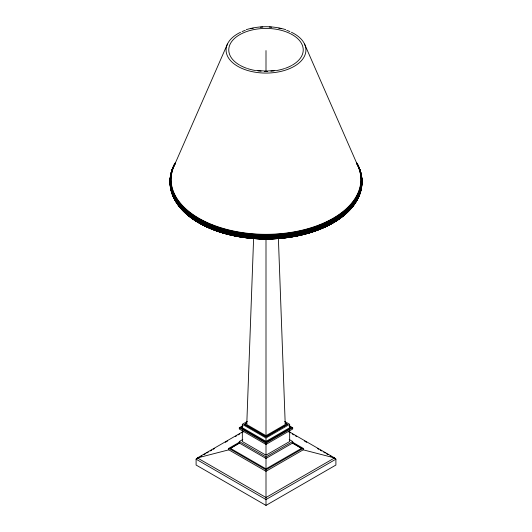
<?xml version="1.0" encoding="UTF-8"?>
<svg xmlns="http://www.w3.org/2000/svg" width="532" height="532" viewBox="0 0 532 532"><rect width="100%" height="100%" fill="white"/><g stroke="black" fill="none" stroke-linecap="round" stroke-linejoin="round"><path stroke-width="0.8" d="M253.611 238.403L246.762 424.569L266 435.681L285.238 424.569L278.389 238.403M174.33 165.372L227.437 44.063M289.182 439.492L292.7 441.52L292.7 443.003L301.564 448.343L266 468.878L230.436 448.343L239.3 443.003L239.3 441.52L242.818 439.492M284.647 421.404L289.667 424.303L289.667 427.735L266 441.4L242.333 427.735L242.333 424.303L247.353 421.404M265.288 436.493L244.634 424.569L246.775 423.066M289.182 425.706L292.7 427.735L292.7 429.011L266 444.426L239.3 429.011L239.3 427.735L242.818 425.706M244.634 424.569L246.775 423.339M242.845 426.518L240.737 427.735L266 442.318L291.263 427.735L289.155 426.518M243.144 431.538L197.439 457.926L196.102 459.189L196.102 465.041L266 505.4L335.898 465.041L335.898 459.189L334.562 457.926L288.856 431.538M198.955 457.547L196.102 459.189L266 499.548L335.898 459.189L333.045 457.547M200.378 456.722L201.808 455.897M203.942 454.661L205.372 453.836M206.795 453.011L208.225 452.193M210.366 450.956L211.789 450.132M213.219 449.307L214.642 448.483M225.342 442.305L227.483 441.075M235.33 436.539L236.753 435.721M238.183 434.897L239.606 434.072M241.747 432.835L243.177 432.011M228.807 449.826L197.439 457.926L266 497.513L334.562 457.926L303.193 449.826L266 471.299L228.807 449.826L228.807 448.343L239.533 442.152M230.436 448.343L239.686 443.01M244.634 424.303L266 436.639L287.366 424.303L266.712 436.493M242.333 424.303L266 437.969L289.667 424.303M239.3 427.735L266 443.149L292.7 427.735M242.333 430.574L242.333 441.52L266 455.186L289.667 441.52L289.667 430.574M239.3 441.52L266 456.935L292.7 441.52M292.7 443.003L266 458.418L239.3 443.003M228.807 448.343L266 469.816L303.193 448.343L303.193 449.826M246.263 29.652C259.071 25.729 272.929 25.729 285.737 29.652M275.776 70.37L266 71.115L256.225 70.37M285.225 423.066L287.366 424.303M285.225 423.339L287.366 424.569M288.823 432.011L290.253 432.835M292.394 434.072L293.817 434.897M295.247 435.721L296.67 436.539M304.517 441.075L306.658 442.305M317.358 448.483L318.781 449.307M320.211 450.132L321.634 450.956M323.775 452.193L325.205 453.011M326.628 453.836L328.058 454.661M330.192 455.897L331.622 456.722M292.467 442.152L303.193 448.343M292.314 443.01L301.564 448.343M304.563 44.063L357.67 165.372M266 50.58L266 71.341M266 238.516L266 435.681M266 437.969L266 441.4M266 443.149L266 455.186M266 456.935L266 468.878M266 469.816L266 505.4M357.677 165.04A95.986 55.421 0 0 1 266 236.88A95.986 55.421 0 0 1 174.323 165.04M357.251 164.095A95.94 55.388 0 0 1 266 236.587A95.94 55.388 0 0 1 174.749 164.095M356.686 162.925A95.76 55.288 0 0 1 266 235.969A95.76 55.288 0 0 1 175.314 162.925M356.566 162.699A95.634 55.215 0 0 1 266 235.649A95.634 55.215 0 0 1 175.434 162.699M356.653 162.978A95.308 55.029 0 0 1 266 234.998A95.308 55.029 0 0 1 175.347 162.978M356.467 162.799A95.115 54.916 0 0 1 266 234.665A95.115 54.916 0 0 1 175.533 162.799M356.999 164.002A94.902 54.789 0 0 1 266 234.339A94.902 54.789 0 0 1 175.001 164.002M291.423 32.259A39.92 23.049 0 0 1 295.107 65.802A39.92 23.049 0 0 1 236.893 65.802A39.92 23.049 0 0 1 240.577 32.259M242.08 31.574A39.92 23.049 0 0 1 245.232 30.344M250.725 28.735A39.92 23.049 0 0 1 253.179 28.203M260.387 27.212A39.92 23.049 0 0 1 262.795 27.052M269.205 27.052A39.92 23.049 0 0 1 271.613 27.212M278.821 28.203A39.92 23.049 0 0 1 281.275 28.735M286.768 30.344A39.92 23.049 0 0 1 289.92 31.574M239.673 65.117A37.227 21.493 0 0 1 239.673 34.72A37.227 21.493 0 0 1 292.327 34.72A37.227 21.493 0 0 1 292.327 65.117M291.696 65.469A37.227 21.493 0 0 1 285.371 68.269M284.613 68.528A37.227 21.493 0 0 1 276.414 70.55M274.066 70.902A37.227 21.493 0 0 1 270.861 71.228M267.616 71.388A37.227 21.493 0 0 1 264.384 71.388M261.139 71.228A37.227 21.493 0 0 1 257.934 70.902M255.586 70.55A37.227 21.493 0 0 1 247.387 68.528M246.629 68.269A37.227 21.493 0 0 1 240.304 65.469M361.74 181.399A95.78 55.301 0 0 1 266 238.289A95.78 55.301 0 0 1 170.26 181.399M361.9 180.927A95.94 55.388 0 0 1 266 237.917A95.94 55.388 0 0 1 170.1 180.927M170.22 179.324A95.94 55.388 0 0 1 170.712 176.099M171.078 174.496A95.94 55.388 0 0 1 172.049 171.311M359.951 171.311A95.94 55.388 0 0 1 360.922 174.496M361.288 176.099A95.94 55.388 0 0 1 361.78 179.324M359.093 168.438A96.013 55.434 0 0 1 266 237.445A96.013 55.434 0 0 1 172.907 168.438M358.96 195.756A95.228 54.976 0 0 1 266 238.821A95.228 54.976 0 0 1 173.04 195.756M361.534 184.232A95.541 55.162 0 0 1 266 238.595A95.541 55.162 0 0 1 170.466 184.232M355.396 202.034A94.397 54.497 0 0 1 353.68 204.72M351.187 208.005A94.397 54.497 0 0 1 348.945 210.546M347.748 211.776A94.397 54.497 0 0 1 184.252 211.776M183.055 210.546A94.397 54.497 0 0 1 180.814 208.005M178.32 204.72A94.397 54.497 0 0 1 176.604 202.034M357.61 198.383A94.842 54.756 0 0 1 266 238.968A94.842 54.756 0 0 1 174.39 198.383M345.773 212.986A93.359 53.898 0 0 1 344.656 214.024M339.742 218.047A93.359 53.898 0 0 1 337.042 219.955M332.015 223.101A93.359 53.898 0 0 1 318.236 229.664M316.666 230.263A93.359 53.898 0 0 1 313.481 231.393M312.676 231.666A93.359 53.898 0 0 1 290.997 236.92M290.159 237.053A93.359 53.898 0 0 1 285.438 237.711M283.835 237.897A93.359 53.898 0 0 1 279.001 238.363M276.56 238.542A93.359 53.898 0 0 1 271.672 238.788M270.043 238.841A93.359 53.898 0 0 1 261.957 238.841M260.328 238.788A93.359 53.898 0 0 1 255.44 238.542M252.999 238.363A93.359 53.898 0 0 1 248.165 237.897M246.562 237.711A93.359 53.898 0 0 1 241.841 237.053M241.003 236.92A93.359 53.898 0 0 1 219.324 231.666M218.519 231.393A93.359 53.898 0 0 1 215.334 230.263M213.764 229.664A93.359 53.898 0 0 1 199.985 223.101M194.958 219.955A93.359 53.898 0 0 1 192.258 218.047M187.344 214.024A93.359 53.898 0 0 1 186.227 212.986M347.316 211.896A93.898 54.211 0 0 1 345.108 213.99M343.938 215.021A93.898 54.211 0 0 1 188.062 215.021M186.892 213.99A93.898 54.211 0 0 1 184.684 211.896M307.842 232.936A92.787 53.572 0 0 1 304.703 233.807M288.411 237.106A92.787 53.572 0 0 1 285.152 237.538M281.029 237.984A92.787 53.572 0 0 1 278.529 238.203M274.346 238.476A92.787 53.572 0 0 1 271.832 238.589M260.168 238.589A92.787 53.572 0 0 1 257.654 238.476M253.471 238.203A92.787 53.572 0 0 1 250.971 237.984M246.848 237.538A92.787 53.572 0 0 1 243.59 237.106M227.297 233.807A92.787 53.572 0 0 1 224.158 232.936M266 236.281A95.86 55.341 0 0 0 357.178 163.849A95.481 55.129 0 0 1 266 235.324A95.481 55.129 0 0 1 174.809 163.863A95.86 55.341 0 0 0 266 236.281"/></g></svg>
